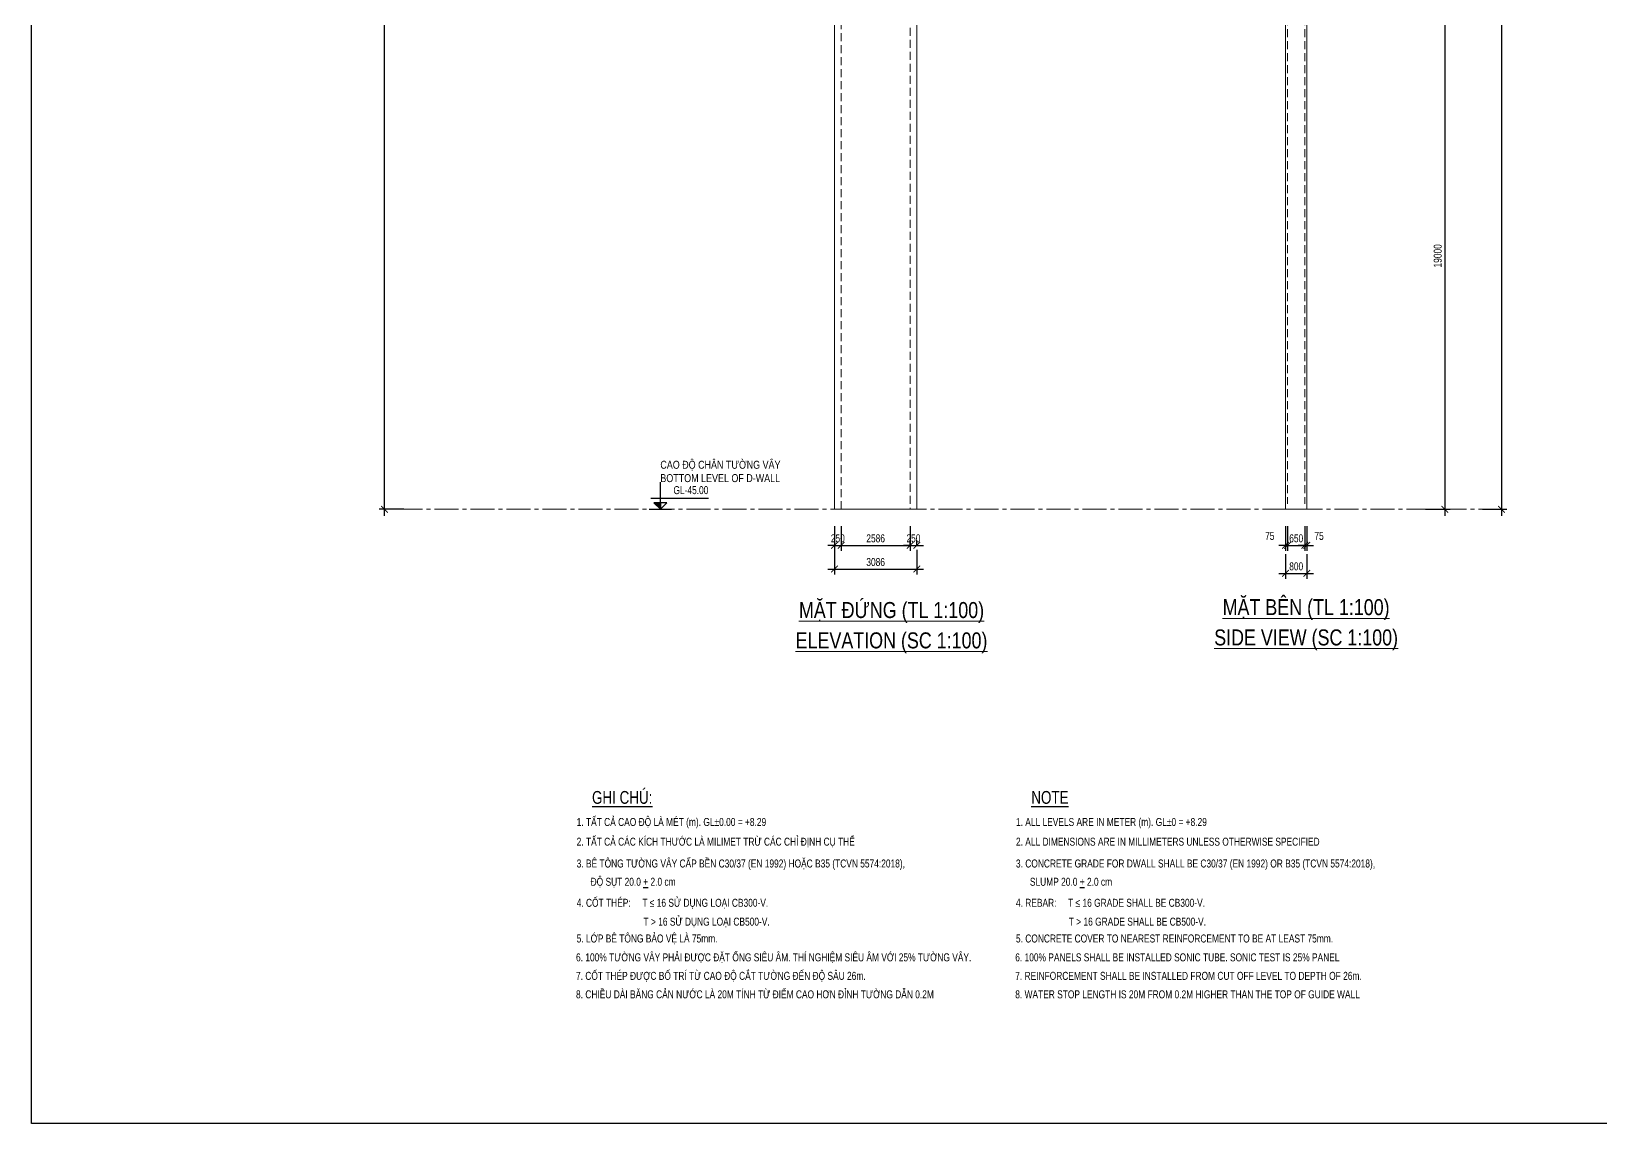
# Model space of a CAD drawing. Header units: millimetres. Extents: x 2746337 to 7547699, y -363432 to 15720.
# Drawn here: x 3156376 to 3215215, y -262419 to -221482 of the extents above; entities that cross this region are included whole.
import ezdxf
from ezdxf.enums import TextEntityAlignment as Align

# ---------------------------------------------------------------- set-up
doc = ezdxf.new("R2010")
doc.units = ezdxf.units.MM
doc.header["$LTSCALE"] = 1200
doc.header["$PDMODE"] = 3
doc.linetypes.add('CENTER2', pattern=[1.125, 0.75, -0.125, 0.125, -0.125])
doc.linetypes.add('HIDDEN', pattern=[0.375, 0.25, -0.125])
for name, color, linetype, lineweight in [('BOUND', 3, 'Continuous', 20), ('ENOTE', 2, 'Continuous', 15), ('Grid line', 160, 'CENTER2', 5), ('HIDE', 8, 'HIDDEN', 13), ('K-THUOC', 1, 'Continuous', 18), ('TEXTVN', 2, 'Continuous', 20)]:
    doc.layers.add(name, color=color, linetype=linetype, lineweight=lineweight)
for name, color, linetype in [('CDC.02.DIM', 1, 'Continuous'), ('CDC.06.TEXT', 2, 'Continuous'), ('CDC.10.HATCH', 251, 'Continuous'), ('CDC.11.NOTE', 8, 'Continuous')]:
    doc.layers.add(name, color=color, linetype=linetype)
doc.styles.add('DB_Arial', font='arial.ttf', dxfattribs={"width": 0.8})
doc.styles.add('SMTEXT', font='arial.ttf', dxfattribs={"width": 0.75})
doc.dimstyles.new('BSV1-100', dxfattribs={"dimtxt": 300, "dimasz": 250, "dimexe": 200, "dimexo": 0, "dimgap": 108, "dimtad": 1, "dimdec": 0, "dimdsep": 46, "dimtxsty": 'SMTEXT', "dimblk": 'ARCHTICK', "dimcen": 100, "dimdle": 250, "dimclrd": 256, "dimclre": 256, "dimclrt": 1, "dimadec": 0, "dimazin": 0, "dimtfac": 1, "dimtdec": 0, "dimtix": 1, "dimtmove": 2, "dimatfit": 3, "dimfxl": 720, "dimfxlon": 1, "dimtolj": 1, "dimtzin": 0, "dimarcsym": 0})

# ---------------------------------------------------------------- blocks, each defined once
blk = doc.blocks.new('A$C7e6bd379')
at = {"layer": 'CDC.06.TEXT', "linetype": 'Continuous', "style": 'SMTEXT', "width": 0.75}
for s, p in [('%%UGHI CHÚ:', (0, 480)), ('%%UNOTE', (16471, 480))]:
    blk.add_text(s, height=480, dxfattribs=at).set_placement(p, align=Align.TOP_LEFT)
at = {"layer": 'CDC.06.TEXT', "style": 'SMTEXT', "width": 0.75}
for s, p in [('1. TẤT CẢ CAO ĐỘ LÀ MÉT (m). GL%%P0.00 = +8.29 ', (-576, -831)), ('1. ALL LEVELS ARE IN METER (m). GL%%P0 = +8.29 ', (15895, -831)), ('2. TẤT CẢ CÁC KÍCH THƯỚC LÀ MILIMET TRỪ CÁC CHỈ ĐỊNH CỤ THỂ', (-576, -1570)), ('2. ALL DIMENSIONS ARE IN MILLIMETERS UNLESS OTHERWISE SPECIFIED', (15895, -1570)), ('3. BÊ TÔNG TƯỜNG VÂY CẤP BỀN C30/37 (EN 1992) HOẶC B35 (TCVN 5574:2018),', (-576, -2387)), ('3. CONCRETE GRADE FOR DWALL SHALL BE C30/37 (EN 1992) OR B35 (TCVN 5574:2018),', (15895, -2387)), ('ĐỘ SỤT 20.0 %%U+%%U 2.0 cm', (-53, -3072)), ('SLUMP 20.0 %%U+%%U 2.0 cm', (16418, -3072)), ('4. CỐT THÉP:     T ≤ 16 SỬ DỤNG LOẠI CB300-V.', (-576, -3860)), ('4. REBAR:     T ≤ 16 GRADE SHALL BE CB300-V.', (15895, -3860)), ('                             T > 16 SỬ DỤNG LOẠI CB500-V.', (-601, -4567)), ('                       T > 16 GRADE SHALL BE CB500-V.', (15869, -4567)), ('5. LỚP BÊ TÔNG BẢO VỆ LÀ 75mm.', (-576, -5198)), ('5. CONCRETE COVER TO NEAREST REINFORCEMENT TO BE AT LEAST 75mm.', (15895, -5198)), ('6. 100%%% TƯỜNG VÂY PHẢI ĐƯỢC ĐẶT ỐNG SIÊU ÂM. THÍ NGHIỆM SIÊU ÂM VỚI 25%%% TƯỜNG VÂY.', (-601, -5905)), ('6. 100%%% PANELS SHALL BE INSTALLED SONIC TUBE. SONIC TEST IS 25%%% PANEL ', (15869, -5905)), ('7. CỐT THÉP ĐƯỢC BỐ TRÍ TỪ CAO ĐỘ CẮT TƯỜNG ĐẾN ĐỘ SÂU 26m. ', (-601, -6598)), ('7. REINFORCEMENT SHALL BE INSTALLED FROM CUT OFF LEVEL TO DEPTH OF 26m. ', (15869, -6598)), ('8. CHIỀU DÀI BĂNG CẢN NƯỚC LÀ 20M TÍNH TỪ ĐIỂM CAO HƠN ĐỈNH TƯỜNG DẪN 0.2M', (-601, -7291)), ('8. WATER STOP LENGTH IS 20M FROM 0.2M HIGHER THAN THE TOP OF GUIDE WALL', (15869, -7291))]:
    blk.add_text(s, height=300, dxfattribs=at).set_placement(p)
blk = doc.blocks.new('_ArchTick')
at = {"color": 0, "linetype": 'ByBlock', "const_width": 0.15}
blk.add_lwpolyline([(-0.5, -0.5), (0.5, 0.5)], dxfattribs=at)
blk = doc.blocks.new('*D2140')
at = {"layer": 'Defpoints', "color": 0, "transparency": 16777216}
for p in [(3203402, -240295), (3204202, -240295), (3204202, -241795)]:
    blk.add_point(p, dxfattribs=at)
at = {"layer": 'K-THUOC', "lineweight": -2, "transparency": 16777216}
for p, q in [((3203402, -241075), (3203402, -241995)), ((3204202, -241075), (3204202, -241995)), ((3203152, -241795), (3204452, -241795))]:
    blk.add_line(p, q, dxfattribs=at)
at = {"layer": 'K-THUOC', "lineweight": -2, "transparency": 16777216, "xscale": 250, "yscale": 250, "zscale": 250, "rotation": 180}
blk.add_blockref('_ArchTick', (3203402, -241795), dxfattribs=at)
at = {"layer": 'K-THUOC', "lineweight": -2, "transparency": 16777216, "xscale": 250, "yscale": 250, "zscale": 250}
blk.add_blockref('_ArchTick', (3204202, -241795), dxfattribs=at)
at = {"layer": 'K-THUOC', "color": 1, "transparency": 16777216, "insert": (3203802, -241534), "char_height": 300, "attachment_point": 5, "style": 'SMTEXT'}
blk.add_mtext('\\A1;800', dxfattribs=at)
blk = doc.blocks.new('*D2141')
at = {"layer": 'Defpoints', "color": 0, "transparency": 16777216}
for p in [(3203402, -239995), (3203477, -239995), (3203477, -240745)]:
    blk.add_point(p, dxfattribs=at)
at = {"layer": 'K-THUOC', "lineweight": -2, "transparency": 16777216}
for p, q in [((3203402, -240025), (3203402, -240945)), ((3203477, -240025), (3203477, -240945)), ((3203402, -240745), (3203152, -240745)), ((3203402, -240745), (3203477, -240745)), ((3203477, -240745), (3203727, -240745))]:
    blk.add_line(p, q, dxfattribs=at)
at = {"layer": 'K-THUOC', "lineweight": -2, "transparency": 16777216, "xscale": 250, "yscale": 250, "zscale": 250}
blk.add_blockref('_ArchTick', (3203402, -240745), dxfattribs=at)
at = {"layer": 'K-THUOC', "lineweight": -2, "transparency": 16777216, "xscale": 250, "yscale": 250, "zscale": 250, "rotation": 180}
blk.add_blockref('_ArchTick', (3203477, -240745), dxfattribs=at)
at = {"layer": 'K-THUOC', "color": 1, "transparency": 16777216, "insert": (3202811, -240395), "char_height": 300, "attachment_point": 5, "style": 'SMTEXT'}
blk.add_mtext('\\A1;75', dxfattribs=at)
blk = doc.blocks.new('*D2142')
at = {"layer": 'Defpoints', "color": 0, "transparency": 16777216}
for p in [(3203477, -239995), (3204127, -239995), (3204127, -240745)]:
    blk.add_point(p, dxfattribs=at)
at = {"layer": 'K-THUOC', "lineweight": -2, "transparency": 16777216}
for p, q in [((3203477, -240025), (3203477, -240945)), ((3204127, -240025), (3204127, -240945)), ((3203477, -240745), (3203227, -240745)), ((3203477, -240745), (3204127, -240745)), ((3204127, -240745), (3204377, -240745))]:
    blk.add_line(p, q, dxfattribs=at)
at = {"layer": 'K-THUOC', "lineweight": -2, "transparency": 16777216, "xscale": 250, "yscale": 250, "zscale": 250}
blk.add_blockref('_ArchTick', (3203477, -240745), dxfattribs=at)
at = {"layer": 'K-THUOC', "lineweight": -2, "transparency": 16777216, "xscale": 250, "yscale": 250, "zscale": 250, "rotation": 180}
blk.add_blockref('_ArchTick', (3204127, -240745), dxfattribs=at)
at = {"layer": 'K-THUOC', "color": 1, "transparency": 16777216, "insert": (3203802, -240484), "char_height": 300, "attachment_point": 5, "style": 'SMTEXT'}
blk.add_mtext('\\A1;650', dxfattribs=at)
blk = doc.blocks.new('*D2143')
at = {"layer": 'Defpoints', "color": 0, "transparency": 16777216}
for p in [(3204127, -239995), (3204202, -239995), (3204202, -240745)]:
    blk.add_point(p, dxfattribs=at)
at = {"layer": 'K-THUOC', "lineweight": -2, "transparency": 16777216}
for p, q in [((3204127, -240025), (3204127, -240945)), ((3204202, -240025), (3204202, -240945)), ((3204127, -240745), (3203877, -240745)), ((3204127, -240745), (3204202, -240745)), ((3204202, -240745), (3204452, -240745))]:
    blk.add_line(p, q, dxfattribs=at)
at = {"layer": 'K-THUOC', "lineweight": -2, "transparency": 16777216, "xscale": 250, "yscale": 250, "zscale": 250}
blk.add_blockref('_ArchTick', (3204127, -240745), dxfattribs=at)
at = {"layer": 'K-THUOC', "lineweight": -2, "transparency": 16777216, "xscale": 250, "yscale": 250, "zscale": 250, "rotation": 180}
blk.add_blockref('_ArchTick', (3204202, -240745), dxfattribs=at)
at = {"layer": 'K-THUOC', "color": 1, "transparency": 16777216, "insert": (3204658, -240395), "char_height": 300, "attachment_point": 5, "style": 'SMTEXT'}
blk.add_mtext('\\A1;75', dxfattribs=at)
blk = doc.blocks.new('*D2144')
at = {"layer": 'Defpoints', "color": 0, "transparency": 16777216}
for p in [(3169617, -194395), (3171140, -194395), (3174260, -239395)]:
    blk.add_point(p, dxfattribs=at)
at = {"layer": 'K-THUOC', "lineweight": -2, "transparency": 16777216}
for p, q in [((3169617, -239645), (3169617, -194145)), ((3170337, -194395), (3169417, -194395)), ((3170337, -239395), (3169417, -239395))]:
    blk.add_line(p, q, dxfattribs=at)
at = {"layer": 'K-THUOC', "lineweight": -2, "transparency": 16777216, "xscale": 250, "yscale": 250, "zscale": 250}
for p, rotation in [((3169617, -194395), 90), ((3169617, -239395), 270)]:
    blk.add_blockref('_ArchTick', p, dxfattribs=dict(at, rotation=rotation))
at = {"layer": 'K-THUOC', "color": 1, "transparency": 16777216, "insert": (3169356, -216895), "char_height": 300, "attachment_point": 5, "rotation": 90, "style": 'SMTEXT'}
blk.add_mtext('\\A1;45000', dxfattribs=at)
blk = doc.blocks.new('tag_cd')
at = {"layer": 'CDC.10.HATCH'}
blk.add_hatch(color=256, dxfattribs=at).paths.add_polyline_path([(180, 240), (420, 0), (420, 240)])
at = {"layer": 'CDC.02.DIM'}
for points in [[(420, 240), (420, 0), (660, 240), (180, 240), (420, 0), (420, 1020)], [(0, 0), (840, 0)], [(60, 420), (2220, 420)]]:
    blk.add_lwpolyline(points, dxfattribs=at)
at = {"layer": 'CDC.06.TEXT', "ltscale": 0.5, "style": 'SMTEXT', "width": 0.75}
blk.add_attdef('CD', text='', height=300, dxfattribs=at).set_placement((2220, 570), align=Align.RIGHT)
blk = doc.blocks.new('*D2179')
at = {"layer": 'Defpoints', "color": 0, "transparency": 16777216}
for p in [(3198656, -220395), (3200227, -239395), (3209370, -239395)]:
    blk.add_point(p, dxfattribs=at)
at = {"layer": 'K-THUOC', "lineweight": -2, "transparency": 16777216}
for p, q in [((3208650, -220395), (3209570, -220395)), ((3209370, -220145), (3209370, -239645)), ((3208650, -239395), (3209570, -239395))]:
    blk.add_line(p, q, dxfattribs=at)
at = {"layer": 'K-THUOC', "lineweight": -2, "transparency": 16777216, "xscale": 250, "yscale": 250, "zscale": 250}
for p, rotation in [((3209370, -220395), 90), ((3209370, -239395), 270)]:
    blk.add_blockref('_ArchTick', p, dxfattribs=dict(at, rotation=rotation))
at = {"layer": 'K-THUOC', "color": 1, "transparency": 16777216, "insert": (3209109, -229895), "char_height": 300, "attachment_point": 5, "rotation": 90, "style": 'SMTEXT'}
blk.add_mtext('\\A1;19000', dxfattribs=at)
blk = doc.blocks.new('*D2181')
at = {"layer": 'Defpoints', "color": 0, "transparency": 16777216}
for p in [(3203402, -194395), (3203402, -239395), (3211503, -239395)]:
    blk.add_point(p, dxfattribs=at)
at = {"layer": 'K-THUOC', "lineweight": -2, "transparency": 16777216}
for p, q in [((3211503, -194145), (3211503, -239645)), ((3210783, -194395), (3211703, -194395)), ((3210783, -239395), (3211703, -239395))]:
    blk.add_line(p, q, dxfattribs=at)
at = {"layer": 'K-THUOC', "lineweight": -2, "transparency": 16777216, "xscale": 250, "yscale": 250, "zscale": 250}
for p, rotation in [((3211503, -194395), 90), ((3211503, -239395), 270)]:
    blk.add_blockref('_ArchTick', p, dxfattribs=dict(at, rotation=rotation))
at = {"layer": 'K-THUOC', "color": 1, "transparency": 16777216, "insert": (3211242, -216895), "char_height": 300, "attachment_point": 5, "rotation": 90, "style": 'SMTEXT'}
blk.add_mtext('\\A1;45000', dxfattribs=at)
blk = doc.blocks.new('*D2184')
at = {"layer": 'Defpoints', "color": 0, "transparency": 16777216}
for p in [(3186489, -239995), (3186739, -239995), (3186739, -240745)]:
    blk.add_point(p, dxfattribs=at)
at = {"layer": 'K-THUOC', "lineweight": -2, "transparency": 16777216}
for p, q in [((3186489, -240025), (3186489, -240945)), ((3186739, -240025), (3186739, -240945)), ((3186489, -240745), (3186239, -240745)), ((3186489, -240745), (3186739, -240745)), ((3186739, -240745), (3186989, -240745))]:
    blk.add_line(p, q, dxfattribs=at)
at = {"layer": 'K-THUOC', "lineweight": -2, "transparency": 16777216, "xscale": 250, "yscale": 250, "zscale": 250}
blk.add_blockref('_ArchTick', (3186489, -240745), dxfattribs=at)
at = {"layer": 'K-THUOC', "lineweight": -2, "transparency": 16777216, "xscale": 250, "yscale": 250, "zscale": 250, "rotation": 180}
blk.add_blockref('_ArchTick', (3186739, -240745), dxfattribs=at)
at = {"layer": 'K-THUOC', "color": 1, "transparency": 16777216, "insert": (3186614, -240484), "char_height": 300, "attachment_point": 5, "style": 'SMTEXT'}
blk.add_mtext('\\A1;250', dxfattribs=at)
blk = doc.blocks.new('*D2185')
at = {"layer": 'Defpoints', "color": 0, "transparency": 16777216}
for p in [(3189325, -239395), (3186739, -239995), (3189325, -240745)]:
    blk.add_point(p, dxfattribs=at)
at = {"layer": 'K-THUOC', "lineweight": -2, "transparency": 16777216}
for p, q in [((3186739, -240025), (3186739, -240945)), ((3189325, -240025), (3189325, -240945)), ((3186489, -240745), (3189575, -240745))]:
    blk.add_line(p, q, dxfattribs=at)
at = {"layer": 'K-THUOC', "lineweight": -2, "transparency": 16777216, "xscale": 250, "yscale": 250, "zscale": 250, "rotation": 180}
blk.add_blockref('_ArchTick', (3186739, -240745), dxfattribs=at)
at = {"layer": 'K-THUOC', "lineweight": -2, "transparency": 16777216, "xscale": 250, "yscale": 250, "zscale": 250}
blk.add_blockref('_ArchTick', (3189325, -240745), dxfattribs=at)
at = {"layer": 'K-THUOC', "color": 1, "transparency": 16777216, "insert": (3188032, -240484), "char_height": 300, "attachment_point": 5, "style": 'SMTEXT'}
blk.add_mtext('\\A1;2586', dxfattribs=at)
blk = doc.blocks.new('*D2186')
at = {"layer": 'Defpoints', "color": 0, "transparency": 16777216}
for p in [(3189325, -240745), (3189575, -240745), (3189575, -240745)]:
    blk.add_point(p, dxfattribs=at)
at = {"layer": 'K-THUOC', "lineweight": -2, "transparency": 16777216}
for p, q in [((3189325, -240745), (3189325, -240545)), ((3189575, -240745), (3189575, -240545)), ((3189325, -240745), (3189075, -240745)), ((3189325, -240745), (3189575, -240745)), ((3189575, -240745), (3189825, -240745))]:
    blk.add_line(p, q, dxfattribs=at)
at = {"layer": 'K-THUOC', "lineweight": -2, "transparency": 16777216, "xscale": 250, "yscale": 250, "zscale": 250}
blk.add_blockref('_ArchTick', (3189325, -240745), dxfattribs=at)
at = {"layer": 'K-THUOC', "lineweight": -2, "transparency": 16777216, "xscale": 250, "yscale": 250, "zscale": 250, "rotation": 180}
blk.add_blockref('_ArchTick', (3189575, -240745), dxfattribs=at)
at = {"layer": 'K-THUOC', "color": 1, "transparency": 16777216, "insert": (3189450, -240484), "char_height": 300, "attachment_point": 5, "style": 'SMTEXT'}
blk.add_mtext('\\A1;250', dxfattribs=at)
blk = doc.blocks.new('*D2187')
at = {"layer": 'Defpoints', "color": 0, "transparency": 16777216}
for p in [(3186489, -239395), (3189575, -239395), (3189575, -241634)]:
    blk.add_point(p, dxfattribs=at)
at = {"layer": 'K-THUOC', "lineweight": -2, "transparency": 16777216}
for p, q in [((3186489, -240914), (3186489, -241834)), ((3189575, -240914), (3189575, -241834)), ((3186239, -241634), (3189825, -241634))]:
    blk.add_line(p, q, dxfattribs=at)
at = {"layer": 'K-THUOC', "lineweight": -2, "transparency": 16777216, "xscale": 250, "yscale": 250, "zscale": 250, "rotation": 180}
blk.add_blockref('_ArchTick', (3186489, -241634), dxfattribs=at)
at = {"layer": 'K-THUOC', "lineweight": -2, "transparency": 16777216, "xscale": 250, "yscale": 250, "zscale": 250}
blk.add_blockref('_ArchTick', (3189575, -241634), dxfattribs=at)
at = {"layer": 'K-THUOC', "color": 1, "transparency": 16777216, "insert": (3188032, -241373), "char_height": 300, "attachment_point": 5, "style": 'SMTEXT'}
blk.add_mtext('\\A1;3086', dxfattribs=at)

msp = doc.modelspace()

# ---------------------------------------------------------------- linework, layer by layer
msp.add_lwpolyline([(3156375.6, -185266.4), (3249892.9, -185266.4), (3249892.9, -262418.8), (3156375.6, -262418.8)], close=True)
at = {"layer": 'BOUND'}
msp.add_line((3186488.5, -193984.7), (3186488.5, -239394.7), dxfattribs=at)
for points in [[(3186488.5, -239394.7), (3189574.5, -239394.7), (3189574.5, -194894.7), (3186488.5, -194894.7)], [(3203402.2, -239394.7), (3204202.2, -239394.7), (3204202.2, -194894.7), (3203402.2, -194894.7)]]:
    msp.add_lwpolyline(points, close=True, dxfattribs=at)
at = {"layer": 'BOUND', "lineweight": 20}
msp.add_lwpolyline([(3204202.2, -198744.7), (3204202.2, -194894.7), (3203402.2, -194894.7), (3203402.2, -239394.7), (3204202.2, -239394.7), (3204202.2, -213944.7)], dxfattribs=at)
at = {"layer": 'Grid line'}
msp.add_line((3170141.5, -239394.7), (3211097.9, -239394.7), dxfattribs=at)
at = {"layer": 'HIDE'}
for p, q in [((3186738.5, -239394.7), (3186738.5, -193894.7)), ((3189324.5, -193894.7), (3189324.5, -239394.7)), ((3203477.2, -194844.7), (3203477.2, -239194.7)), ((3204127.2, -194844.7), (3204127.2, -239194.7))]:
    msp.add_line(p, q, dxfattribs=at)

# ---------------------------------------------------------------- block references
at = {"layer": 'CDC.11.NOTE'}
msp.add_blockref('A$C7e6bd379', (3177397.6, -250432.6), dxfattribs=at)
at = {"layer": 'ENOTE'}
msp.add_blockref('tag_cd', (3179539.8, -239394.7), dxfattribs=at).add_auto_attribs({'CD': 'GL-45.00'})

# ---------------------------------------------------------------- texts
at = {"layer": 'TEXTVN', "style": 'DB_Arial', "width": 0.8}
for s, p in [('CAO ĐỘ CHÂN TƯỜNG VÂY', (3179959.8, -237874.7)), ('BOTTOM LEVEL OF D-WALL', (3179959.8, -238374.7))]:
    msp.add_text(s, height=300, dxfattribs=at).set_placement(p)
for s, p in [('%%UMẶT ĐỨNG (TL 1:100)', (3188627.6, -243181.7)), ('%%UMẶT BÊN (TL 1:100)', (3204173.1, -243070.6)), ('%%UELEVATION (SC 1:100)', (3188627.6, -244381.7)), ('%%USIDE VIEW (SC 1:100)', (3204173.1, -244270.6))]:
    msp.add_text(s, height=600, dxfattribs=at).set_placement(p, align=Align.MIDDLE)

# ---------------------------------------------------------------- dimensions: what is measured, and where the dimension line sits
at = {"layer": 'K-THUOC'}
for base, p1, p2, picture, middle in [((3169617.2, -194394.7), (3174259.7, -239394.7), (3171139.6, -194394.7), '*D2144', (3169356, -216894.7)), ((3211502.9, -239394.7), (3203402.2, -194394.7), (3203402.2, -239394.7), '*D2181', (3211241.7, -216894.7)), ((3209370.1, -239394.7), (3198655.6, -220394.7), (3200227.3, -239394.7), '*D2179', (3209108.9, -229894.7))]:
    dim = msp.add_linear_dim(base=base, p1=p1, p2=p2, angle=90, dimstyle='BSV1-100', dxfattribs=at)
    dim.commit()
    dim.dimension.update_dxf_attribs({"geometry": picture, "text_midpoint": middle})
for base, p1, p2, picture, middle in [((3189574.5, -241634.3), (3186488.5, -239394.7), (3189574.5, -239394.7), '*D2187', (3188031.5, -241373.1)), ((3189324.5, -240744.7), (3186738.5, -239994.7), (3189324.5, -239394.7), '*D2185', (3188031.5, -240483.5)), ((3186738.5, -240744.7), (3186488.5, -239994.7), (3186738.5, -239994.7), '*D2184', (3186613.5, -240483.5)), ((3204127.2, -240744.7), (3203477.2, -239994.7), (3204127.2, -239994.7), '*D2142', (3203802.2, -240483.5)), ((3204202.2, -241794.7), (3203402.2, -240294.7), (3204202.2, -240294.7), '*D2140', (3203802.2, -241533.5))]:
    dim = msp.add_linear_dim(base=base, p1=p1, p2=p2, dimstyle='BSV1-100', dxfattribs=at)
    dim.commit()
    dim.dimension.update_dxf_attribs({"geometry": picture, "text_midpoint": middle})
for base, p1, p2, picture, middle in [((3203477.2, -240744.7), (3203402.2, -239994.7), (3203477.2, -239994.7), '*D2141', (3202811, -240394.7)), ((3204202.2, -240744.7), (3204127.2, -239994.7), (3204202.2, -239994.7), '*D2143', (3204657.6, -240394.7))]:
    dim = msp.add_linear_dim(base=base, p1=p1, p2=p2, dimstyle='BSV1-100', dxfattribs=at)
    dim.commit()
    dim.dimension.update_dxf_attribs({"geometry": picture, "text_midpoint": middle, "dimtype": 160})
dim = msp.add_aligned_dim(p1=(3189324.5, -240744.7), p2=(3189574.5, -240744.7), distance=0, dimstyle='BSV1-100', dxfattribs=at)
dim.commit()
dim.dimension.update_dxf_attribs({"geometry": '*D2186', "text_midpoint": (3189449.5, -240483.5)})

doc.saveas('drawing.dxf')
